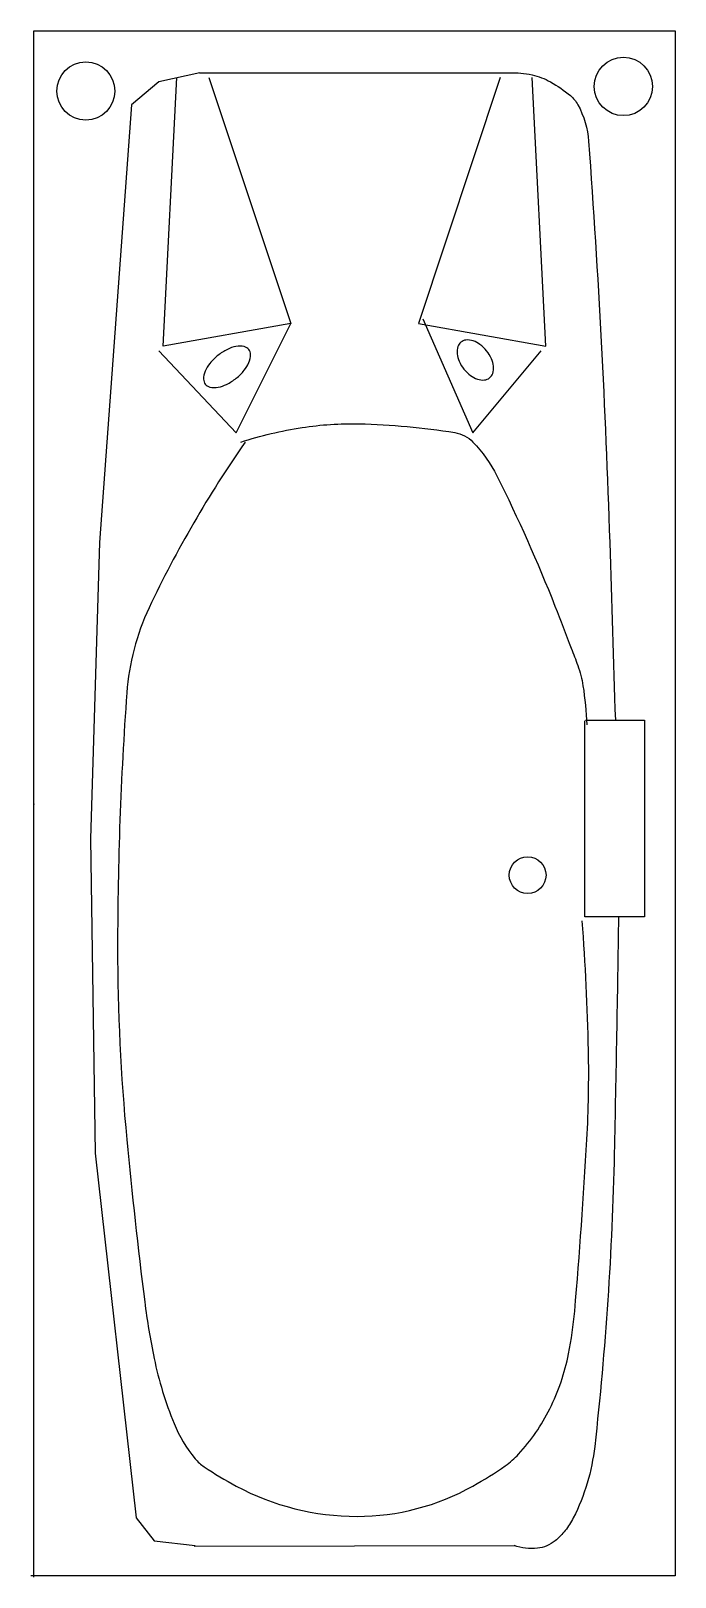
# Model space of a CAD drawing. Extents: x 0 to 0.76, y 0 to 1.83.
import ezdxf

# ---------------------------------------------------------------- set-up
doc = ezdxf.new("R2010")
doc.units = 0
doc.header["$MEASUREMENT"] = 0
doc.layers.get('0').update_dxf_attribs({"linetype": 'CONTINUOUS'})

msp = doc.modelspace()

# ---------------------------------------------------------------- linework, layer by layer
for p, q in [((0.0032, 1.8329), (0.7635, 1.8329)), ((0.0032, 0.0002), (0.0032, 1.8329)), ((0.7635, 1.8329), (0.7635, 0.0016)), ((0.7635, 0.0016), (-0.0003, 0.0016))]:
    msp.add_line(p, q)
for points in [[(0.1999, 1.7833), (0.1513, 1.7725), (0.1189, 1.7455), (0.0811, 1.2267), (0.0703, 0.8754), (0.0757, 0.5025), (0.1243, 0.0702), (0.1459, 0.0431), (0.1945, 0.0377)], [(0.2106, 1.7779), (0.3079, 1.4861), (0.1566, 1.4591), (0.1728, 1.7779)], [(0.1997, 1.7831), (0.5688, 1.7831)], [(0.5563, 1.7779), (0.4591, 1.4861), (0.6103, 1.4591), (0.5941, 1.7779)], [(0.1512, 1.4537), (0.2431, 1.3564), (0.3079, 1.4861)], [(0.4645, 1.4915), (0.5239, 1.3564), (0.6049, 1.4537)], [(0.6573, 1.0159), (0.7273, 1.0159), (0.7273, 0.7827), (0.6565, 0.7827), (0.6565, 1.0151)], [(0.1933, 0.0368), (0.5735, 0.0376)]]:
    msp.add_lwpolyline(points)
for points in [[(0.5672, 1.7833, -0.064635), (0.5939, 1.7809, -0.074369), (0.6158, 1.7725, -0.044861), (0.6394, 1.7562, -0.094214), (0.6482, 1.7455, -0.107221), (0.661, 1.7021, -0.010073), (0.686, 1.2267, -0.00029), (0.6927, 1.0159, -0.003268)], [(0.2485, 1.3456, -0.039704), (0.3212, 1.3628, -0.043759), (0.3889, 1.3672, -0.034147), (0.5022, 1.3569, -0.162386), (0.5239, 1.3456, -0.076321), (0.5523, 1.3054, -0.022113), (0.6211, 1.151, -0.002001), (0.6405, 1.1011, -0.004932), (0.6481, 1.0808, -0.048714), (0.6543, 1.0567, -0.02604), (0.6589, 1.0105)], [(0.2539, 1.3456, 0.042086), (0.1398, 1.149, 0.092576), (0.1134, 1.0484, 0.018039), (0.1025, 0.7466, 0.02389), (0.1134, 0.5188, 0.007188), (0.1346, 0.3265, 0.020428), (0.1458, 0.2594, 0.045568), (0.1694, 0.1823, 0.075693), (0.1944, 0.1405, 0.073186), (0.2052, 0.1308, 0.024033), (0.2431, 0.1081, 0.123655), (0.3864, 0.0721, 0.128721), (0.5239, 0.1081, 0.024729), (0.5622, 0.1322, 0.053873), (0.5779, 0.1459, 0.070391), (0.615, 0.1997, 0.06672), (0.6373, 0.2648, 0.028032), (0.6445, 0.3155, 0.007034), (0.6589, 0.5188, 0.019388), (0.6608, 0.6245, 0.013327), (0.6535, 0.7782)], [(0.6965, 0.7836, -0.001498), (0.6914, 0.5025, -0.022724), (0.6682, 0.1551, -0.089831), (0.6428, 0.0702, -0.051071), (0.6333, 0.0554, -0.051947), (0.6212, 0.0431, -0.145525), (0.6004, 0.0343, -0.116451), (0.5726, 0.0377)]]:
    msp.add_lwpolyline(points, format="xyb")
for points in [[(0.5401, 1.4537, 0.064577), (0.5322, 1.4612, 0.077451), (0.5242, 1.4655, 0.107172), (0.5156, 1.4665, 0.145156), (0.5096, 1.464, 0.145156), (0.506, 1.4588, 0.107172), (0.5051, 1.4502, 0.077451), (0.5074, 1.4414, 0.064577), (0.5131, 1.432, 0.064577), (0.521, 1.4245, 0.077451), (0.5291, 1.4202, 0.107172), (0.5376, 1.4192, 0.145156), (0.5436, 1.4216, 0.145156), (0.5473, 1.4269, 0.107172), (0.5482, 1.4355, 0.077451), (0.5458, 1.4443, 0.064577)], [(0.2214, 1.4483, 0.053547), (0.2119, 1.4388, 0.067396), (0.2064, 1.4297, 0.105214), (0.2044, 1.4201, 0.168652), (0.2065, 1.4142, 0.168652), (0.2118, 1.4108, 0.105214), (0.2217, 1.4106, 0.067396), (0.2318, 1.414, 0.053547), (0.2431, 1.4212, 0.053547), (0.2526, 1.4307, 0.067396), (0.2581, 1.4397, 0.105214), (0.2601, 1.4494, 0.168652), (0.258, 1.4553, 0.168652), (0.2527, 1.4587, 0.105214), (0.2428, 1.4589, 0.067396), (0.2327, 1.4554, 0.053547)]]:
    msp.add_lwpolyline(points, format="xyb", close=True)
for centre, radius in [((0.7022, 1.7671), 0.0346), ((0.0648, 1.7617), 0.0344), ((0.5887, 0.8322), 0.0218)]:
    msp.add_circle(centre, radius)
msp.add_point((0.0032, 0.9165))
msp.add_point((0.0032, 0.9165))

doc.saveas('drawing.dxf')
